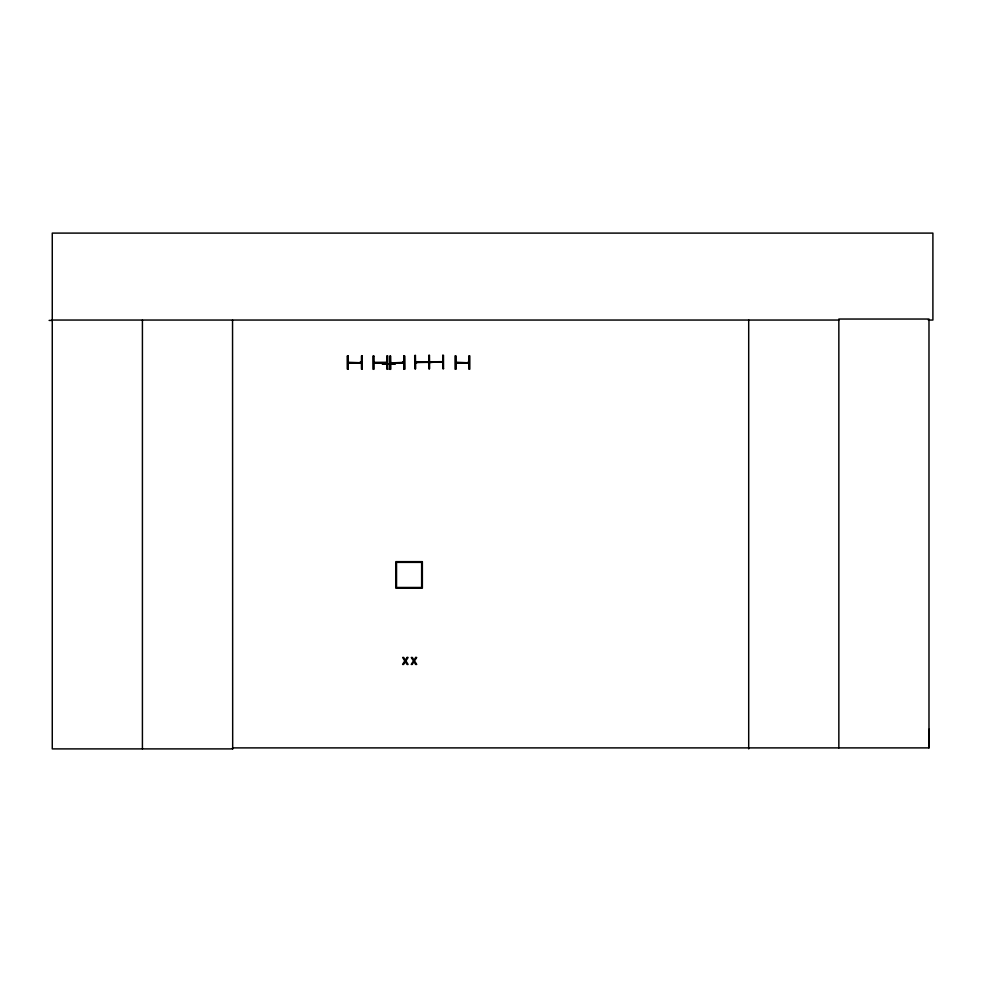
<?xml version="1.0" encoding="UTF-8"?>
<svg xmlns="http://www.w3.org/2000/svg" width="982" height="982" viewBox="0 0 982 982"><rect width="100%" height="100%" fill="white"/><g stroke="black" fill="none" stroke-linecap="round" stroke-linejoin="round"><path stroke-width="1.47" d="M928.309 320.046L932.9 320.046L932.9 233.102L52.267 233.102L52.267 748.898L232.685 748.898L232.562 747.891L928.984 747.891L929.119 729.245M373.749 362.407L375.05 362.91M390.603 362.444L392.076 362.898M415.472 361.916L416.908 361.842L416.675 362.505M429.502 361.83L430.975 361.818M348.205 362.309L349.604 362.861M360.013 362.309L361.499 362.309M468.893 362.812L455.832 362.235L457.391 362.763M385.742 362.849L386.761 362.186L386.969 362.886M403.884 362.358L402.546 362.248L402.694 362.972M403.712 362.874L403.614 362.223M430.902 362.383L429.772 361.757M442.784 361.744L429.723 362.419L434.081 362.248M361.499 362.91L348.426 362.91L348.487 362.235M360.296 362.235L360.161 362.763M361.413 362.861L348.205 362.763M467.874 362.235L467.592 362.91M468.991 362.861L455.832 362.837L468.807 362.898M402.681 362.297L402.362 362.984M374.032 362.346L386.859 362.284M403.614 362.959L390.738 362.91L403.897 362.972M415.754 361.842L428.631 362.297M427.563 361.769L427.293 362.309M429.453 355.41L428.717 355.423L428.901 368.704L429.539 368.704L429.367 355.41L429.355 368.704M443.569 368.606L442.833 368.618L442.772 355.324L443.483 355.324L443.508 368.618M429.637 361.83L442.514 361.671M403.749 362.37L390.603 362.91M417.154 362.518L415.619 362.383L428.766 362.297L415.521 362.444M429.637 362.284L442.649 362.211M387.055 362.935L373.97 363.021L387.055 362.788M387.829 369.195L387.08 369.195L387.006 355.914L387.743 355.914L387.767 369.195M389.903 369.33L390.64 369.318L390.566 356.036L389.817 356.036L389.964 369.33M403.933 369.232L404.67 369.232L404.584 355.95L403.848 355.95L403.933 369.232L403.933 355.95M417.154 362.37L415.656 362.432M49.1 320.414L52.267 320.402M52.267 320.046L838.849 320.046M347.468 355.889L348.205 355.889L348.205 369.183L347.468 369.183L347.468 355.889L347.53 369.183M469.077 355.889L469.813 355.889L469.813 369.183L469.077 369.183L469.175 355.889L469.261 369.183M348.34 362.309L361.351 362.763M455.795 369.183L455.059 369.183L455.059 355.889L455.795 355.889L455.758 369.183L455.697 355.889M428.766 361.83L427.428 361.72L427.28 362.444M469.077 362.309L467.604 362.763M442.833 355.324L443.017 368.618M428.901 355.423L428.987 368.704M415.251 355.509L415.423 368.79M404.523 355.95L404.609 369.232M390.382 356.036L390.455 369.318M387.19 355.914L387.264 369.195M373.626 356L373.614 369.281M928.984 747.891L928.984 319.04L838.849 319.04L838.849 747.891M748.701 320.046L748.701 748.898M361.683 355.889L361.683 369.183M348.021 355.889L348.119 369.183M232.55 320.046L232.685 748.898M142.415 320.046L142.415 748.898M407.088 657.437L405.382 660.199L403.712 657.437L402.645 657.437L404.805 660.947L402.583 664.458L403.59 664.458L405.32 661.647L407.039 664.458L408.107 664.458L405.91 660.898L408.107 657.437L407.088 657.437M415.705 657.437L414.011 660.199L412.33 657.437L411.262 657.437L413.434 660.947L411.2 664.458L412.207 664.458L413.95 661.647L415.656 664.458L416.724 664.458L414.527 660.898L416.724 657.437L415.705 657.437M415.435 355.509L414.699 355.509L414.785 368.79L415.521 368.79L415.435 355.509M373.712 356L372.976 356L373.062 369.293L373.798 369.281L373.712 356M362.235 355.889L361.499 355.889L361.523 369.183L362.235 369.183L362.235 355.889M395.427 363.77L382.342 363.917L395.427 363.77M422.37 561.643L395.807 561.643L395.807 588.218L422.37 588.218L422.37 561.643M421.634 562.379L396.544 562.379L396.544 587.469L421.634 587.469L421.634 562.379"/></g></svg>
